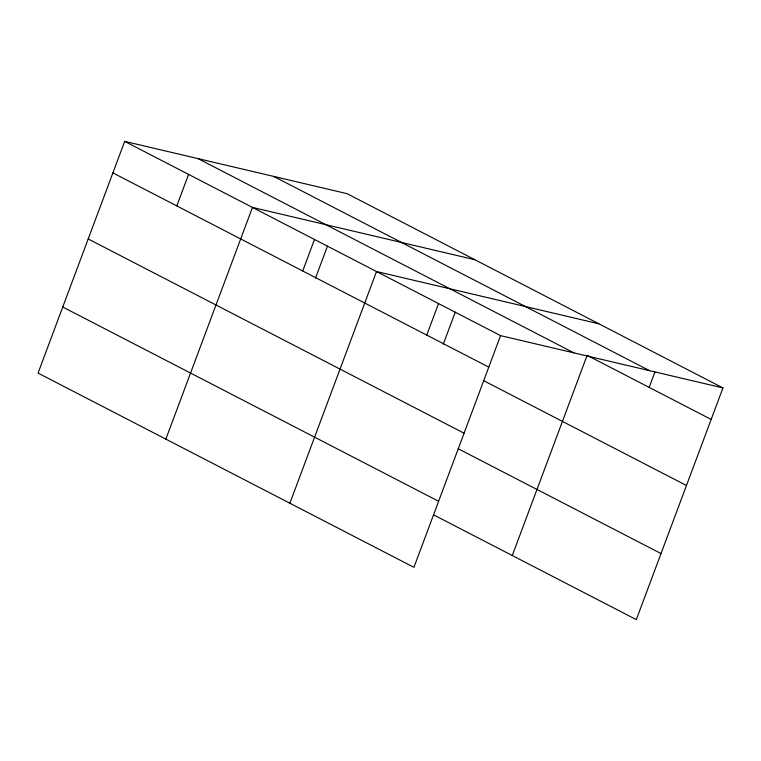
<?xml version="1.0" encoding="UTF-8"?>
<svg xmlns="http://www.w3.org/2000/svg" width="761" height="761" viewBox="0 0 761 761"><rect width="100%" height="100%" fill="white"/><g stroke="black" fill="none" stroke-linecap="round" stroke-linejoin="round"><path stroke-width="1.14" d="M722.95 387.92L347.073 193.665L124.68 141.375L38.05 373.08L413.927 567.335L500.548 335.63L722.95 387.92L636.32 619.625L433.447 514.778M176.799 205.908L188.576 174.402M165.85 439.126L252.471 207.42L474.874 259.72M302.716 270.983L314.493 239.477M315.539 278.031L327.477 246.098M289.884 503.23L376.514 271.525L598.907 323.815M426.75 335.087L438.536 303.582M443.33 344.077L455.268 312.143M512.286 555.52L587.131 355.33M649.152 387.378L654.841 372.167M273.684 176.409L649.561 370.664M588.186 355.872L711.174 419.435M198.069 158.63L573.946 352.885M124.68 141.375L500.548 335.63M112.894 172.89L488.771 367.144M483.596 380.643L686.47 485.499M88.2 238.954L464.067 433.199M458.141 448.714L661.024 553.561M62.754 307.016L438.621 501.271"/></g></svg>
